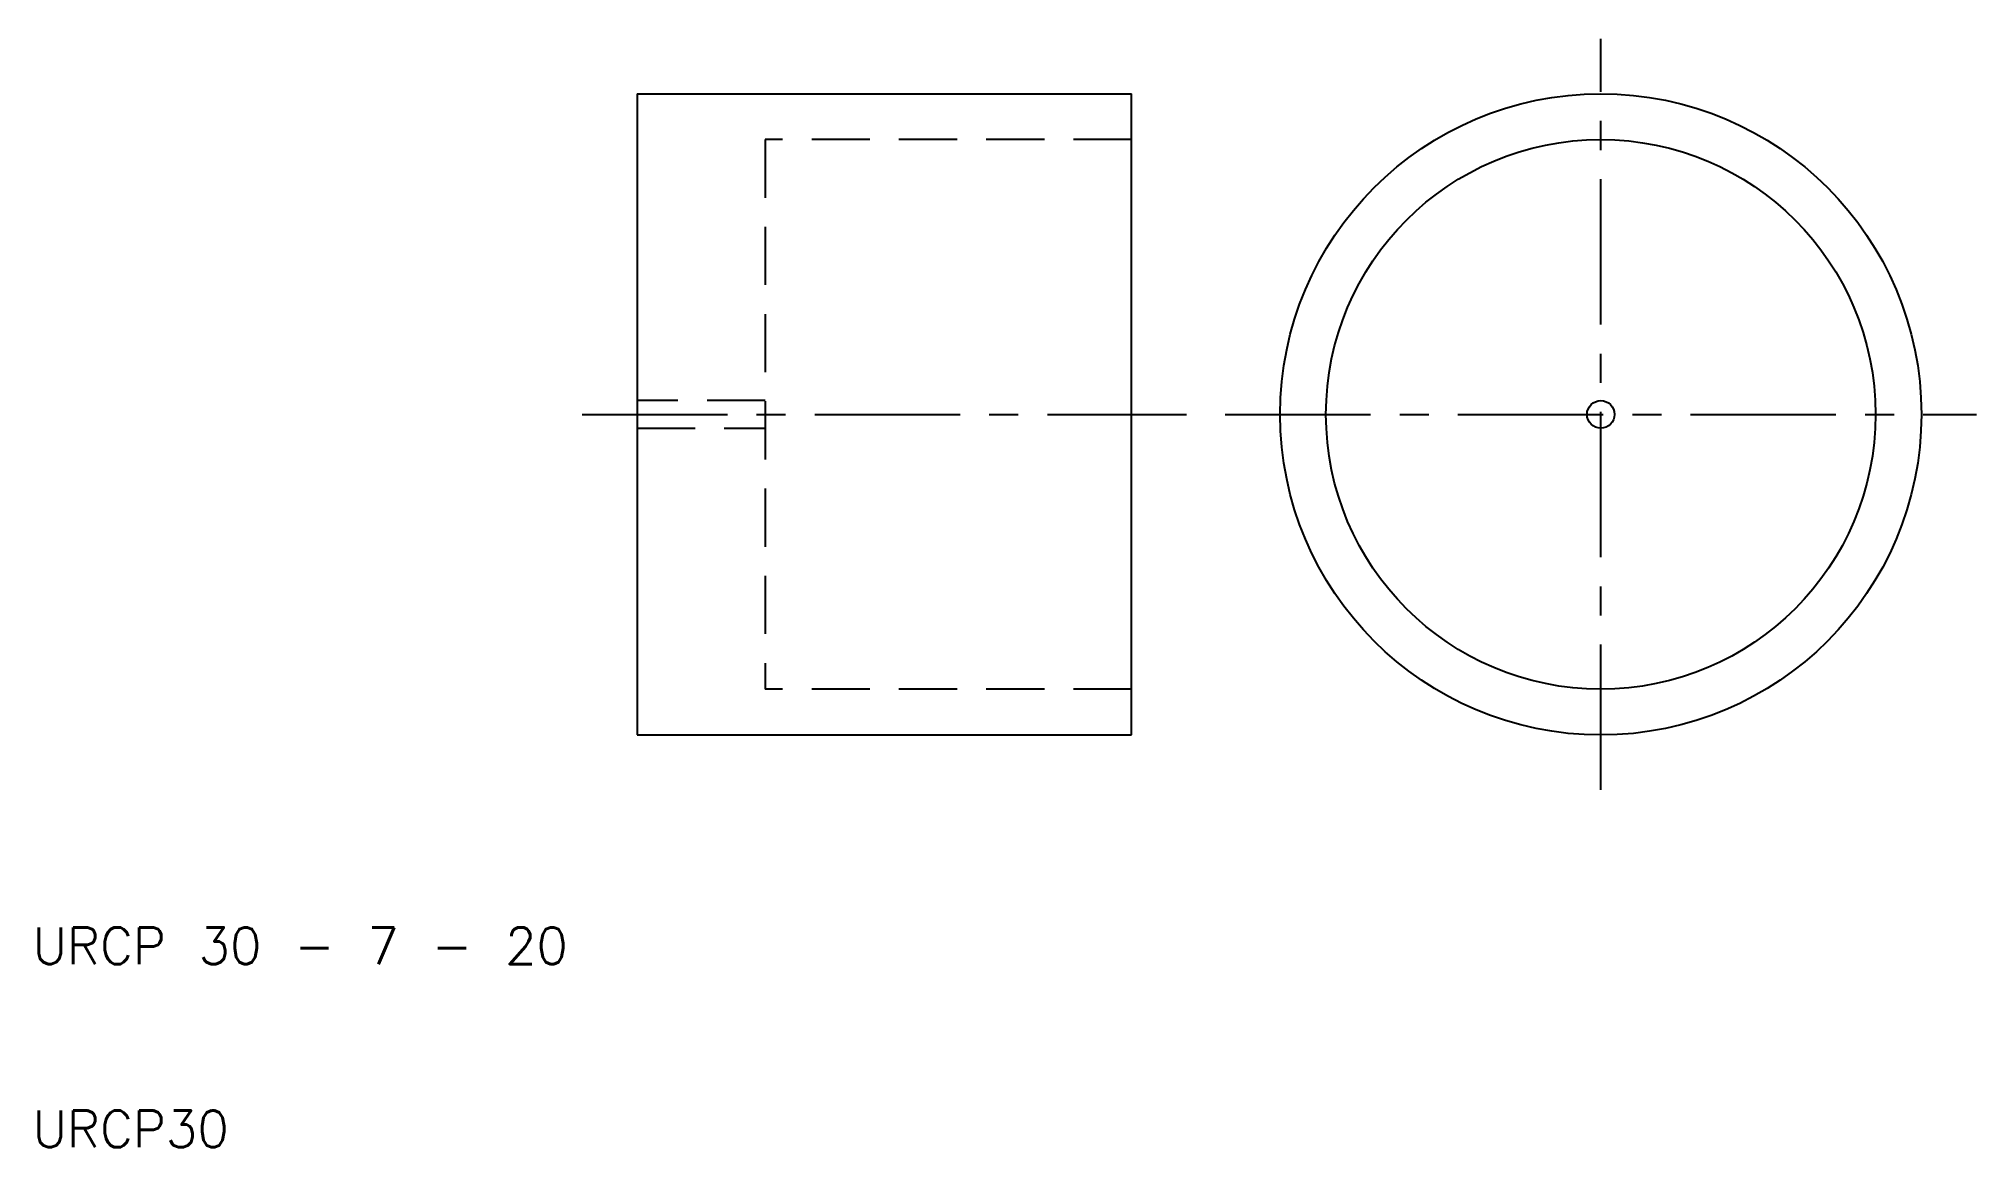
# Model space of a CAD drawing. Extents: x 10 to 116, y 10 to 70.
import ezdxf

# ---------------------------------------------------------------- set-up
doc = ezdxf.new("R2010")
doc.units = 0
doc.header["$LTSCALE"] = 0.25
doc.linetypes.add('CENTER', pattern=[50.8, 31.75, -6.35, 6.35, -6.35])
doc.linetypes.add('DASHED', pattern=[19.05, 12.7, -6.35])
doc.layers.get('0').update_dxf_attribs({"linetype": 'CONTINUOUS'})
doc.layers.add('CENTER', color=1, linetype='CENTER')
doc.styles.get("Standard").update_dxf_attribs({"font": 'txt.shx', "bigfont": 'extfont.shx'})

msp = doc.modelspace()

# ---------------------------------------------------------------- linework, layer by layer
for p, q in [((43, 67.5), (43, 32.5)), ((43, 67.5), (70, 67.5)), ((70, 32.5), (70, 67.5)), ((43, 32.5), (70, 32.5))]:
    msp.add_line(p, q)
at = {"color": 3, "linetype": 'DASHED'}
for p, q in [((50, 65), (50, 35)), ((70, 65), (50, 65)), ((50, 50.75), (43, 50.75)), ((43, 49.25), (50, 49.25)), ((70, 35), (50, 35))]:
    msp.add_line(p, q, dxfattribs=at)
for radius in [17.5, 15, 0.75]:
    msp.add_circle((95.61, 50), radius)
at = {"layer": 'CENTER', "color": 1, "linetype": 'CENTER'}
for p, q in [((95.61, 29.5), (95.61, 70.5)), ((40, 50), (73, 50)), ((75.11, 50), (116.11, 50))]:
    msp.add_line(p, q, dxfattribs=at)

# ---------------------------------------------------------------- texts
for s, p in [('URCP 30 - 7 - 20', (10, 20)), ('URCP30', (10, 10))]:
    msp.add_text(s, height=2).set_placement(p)

doc.saveas('drawing.dxf')
